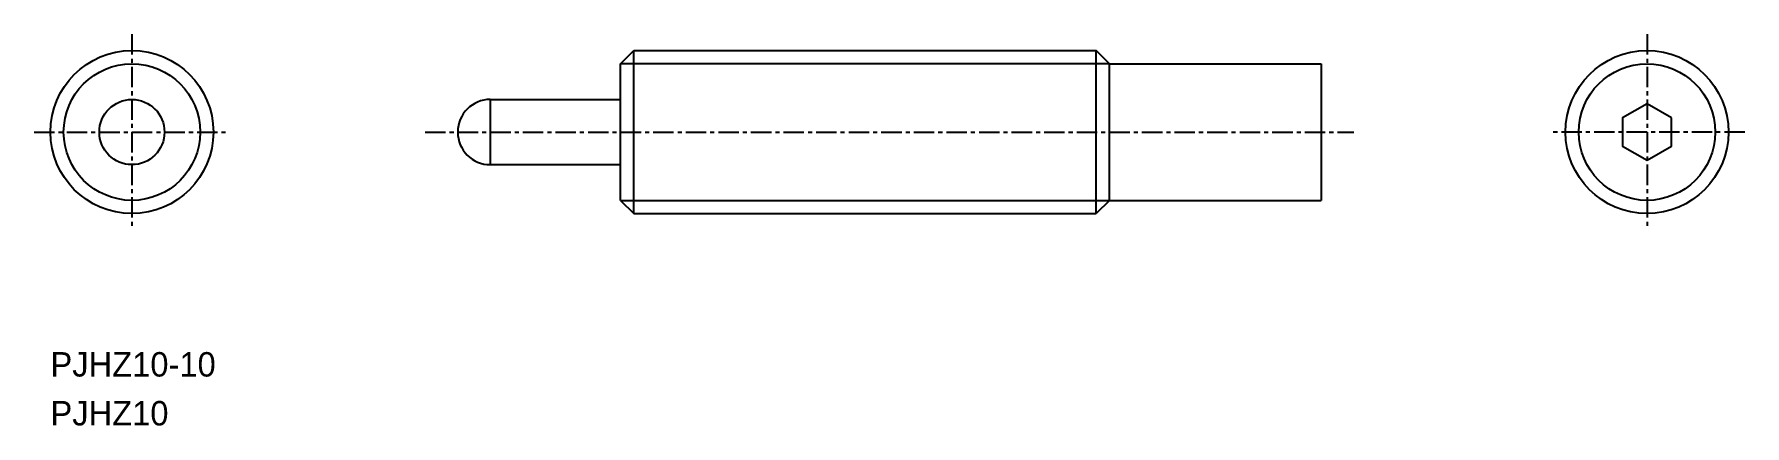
# Model space of a CAD drawing. Extents: x -6822 to -6717, y -125 to -101.
import ezdxf

# ---------------------------------------------------------------- set-up
doc = ezdxf.new("R2010")
doc.units = 0
doc.linetypes.add('CENTER', pattern=[2, 1.25, -0.25, 0.25, -0.25])
doc.layers.get('0').update_dxf_attribs({"linetype": 'CONTINUOUS'})
doc.layers.add('CENTER', color=1, linetype='CENTER')

msp = doc.modelspace()

# ---------------------------------------------------------------- linework, layer by layer
for p, q in [((-6786.38, -103.1), (-6785.57, -102.29)), ((-6785.57, -112.29), (-6785.57, -102.29)), ((-6785.57, -102.29), (-6757.19, -102.29)), ((-6776.29, -102.29), (-6776.29, -102.29)), ((-6763.48, -102.29), (-6763.48, -102.29)), ((-6757.19, -112.29), (-6757.19, -102.29)), ((-6756.38, -103.1), (-6757.19, -102.29)), ((-6786.38, -111.48), (-6786.38, -103.1)), ((-6756.38, -111.48), (-6756.38, -103.1)), ((-6786.38, -111.48), (-6785.57, -112.29)), ((-6785.57, -112.29), (-6757.19, -112.29)), ((-6756.38, -111.48), (-6757.19, -112.29))]:
    msp.add_line(p, q)
at = {"color": 3}
for p, q in [((-6756.38, -103.1), (-6786.38, -103.1)), ((-6786.38, -111.48), (-6756.38, -111.48))]:
    msp.add_line(p, q, dxfattribs=at)
at = {"color": 7, "linetype": 'CONTINUOUS'}
for p, q in [((-6756.38, -103.1), (-6743.38, -103.1)), ((-6743.38, -103.1), (-6743.38, -111.48)), ((-6794.38, -105.29), (-6786.38, -105.29)), ((-6794.38, -105.29), (-6794.38, -109.29)), ((-6794.38, -109.29), (-6786.38, -109.29)), ((-6756.38, -111.48), (-6756.38, -111.48)), ((-6756.38, -111.48), (-6743.38, -111.48))]:
    msp.add_line(p, q, dxfattribs=at)
msp.add_lwpolyline([(-6721.88, -106.42), (-6723.38, -105.56), (-6724.88, -106.42), (-6724.88, -108.15), (-6723.38, -109.02), (-6721.88, -108.15), (-6721.88, -106.42)])
for centre, radius in [((-6816.38, -107.29), 5), ((-6723.38, -107.29), 5), ((-6723.38, -107.29), 4.19)]:
    msp.add_circle(centre, radius)
at = {"color": 3, "linetype": 'CONTINUOUS'}
msp.add_circle((-6816.38, -107.29), 4.19, dxfattribs=at)
at = {"color": 7, "linetype": 'CONTINUOUS'}
msp.add_circle((-6816.38, -107.29), 2, dxfattribs=at)
msp.add_arc((-6794.38, -107.29), 2, 90, 270, dxfattribs=at)
at = {"layer": 'CENTER', "color": 1, "linetype": 'CENTER'}
for p, q in [((-6816.38, -101.29), (-6816.38, -113.29)), ((-6723.38, -101.29), (-6723.38, -113.29)), ((-6822.38, -107.29), (-6810.38, -107.29)), ((-6798.38, -107.29), (-6741.38, -107.29)), ((-6717.38, -107.29), (-6729.38, -107.29))]:
    msp.add_line(p, q, dxfattribs=at)

# ---------------------------------------------------------------- texts
at = {"color": 7, "linetype": 'CONTINUOUS'}
for s, p in [('PJHZ10-10', (-6821.38, -122.29)), ('PJHZ10', (-6821.38, -125.29))]:
    msp.add_text(s, height=1.5, dxfattribs=at).set_placement(p)

doc.saveas('drawing.dxf')
